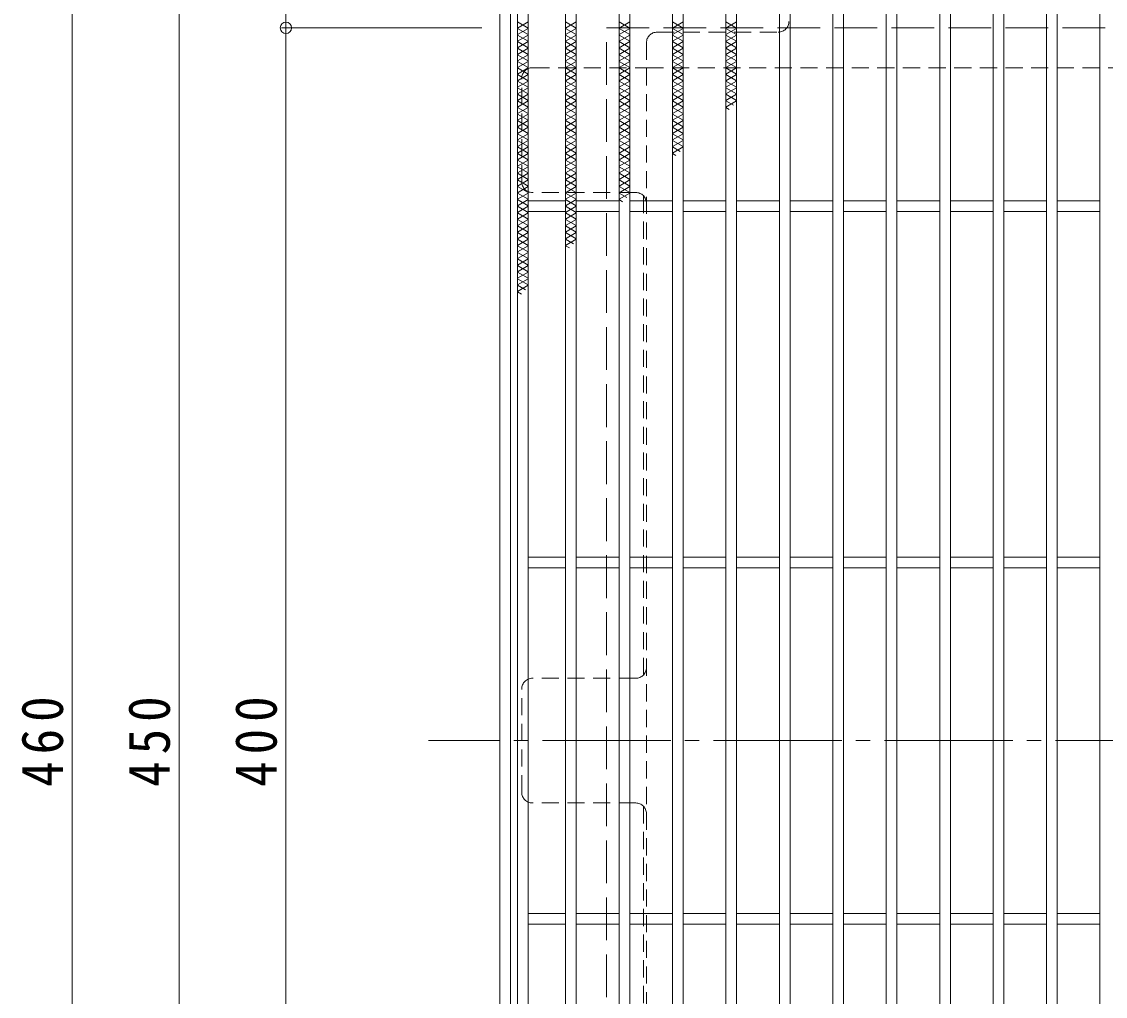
# Model space of a CAD drawing. Units: millimetres at full size, sheet at 1:4. Extents: x -859 to 1069, y -781 to 707.
# Drawn here: x -858.9 to -554.7, y 271.4 to 544.9 of the extents above; entities that cross this region are included whole.
import ezdxf

# ---------------------------------------------------------------- set-up
doc = ezdxf.new("R2010")
doc.units = ezdxf.units.MM
doc.header["$LTSCALE"] = 4
doc.header["$PDMODE"] = 32
doc.header["$PDSIZE"] = 3.2
for name, pattern in [('CHAIN2', [12, 9, -1, 1, -1]), ('DASHED1', [1.8, 1.2, -0.6]), ('DASHED3', [4, 3, -1])]:
    doc.linetypes.add(name, pattern=pattern)
for name, color, linetype, lineweight in [('A-1_躯体', 3, 'Continuous', 9), ('A-2_仕上', 3, 'Continuous', 9), ('A-4_その他', 7, 'Continuous', 9), ('A-7_ハッチ', 2, 'Continuous', 9), ('A-9_ｸｳﾁｮｳｷ', 6, 'Continuous', 9)]:
    doc.layers.add(name, color=color, linetype=linetype, lineweight=lineweight)
doc.styles.add('ＭＳ ゴシック', font='')
doc.styles.get('ＭＳ ゴシック').set_extended_font_data('MS Gothic')

msp = doc.modelspace()

# ---------------------------------------------------------------- linework, layer by layer
at = {"layer": 'A-1_躯体', "color": 2}
for p, q in [((-724.713, 113.162), (-724.713, 573.162)), ((-721.713, 116.162), (-721.713, 570.162))]:
    msp.add_line(p, q, dxfattribs=at)
at = {"layer": 'A-1_躯体', "color": 2, "linetype": 'DASHED3'}
for p, q in [((-694.713, 543.162), (-294.713, 543.162)), ((-694.713, 143.162), (-694.713, 543.162))]:
    msp.add_line(p, q, dxfattribs=at)
at = {"layer": 'A-2_仕上'}
for p, q in [((-719.713, 568.162), (-719.713, 118.162)), ((-716.713, 565.162), (-716.713, 121.162)), ((-706.213, 565.162), (-706.213, 121.162)), ((-703.213, 565.162), (-703.213, 121.162)), ((-691.213, 565.162), (-691.213, 121.162)), ((-688.213, 565.162), (-688.213, 121.162)), ((-676.213, 565.162), (-676.213, 121.162)), ((-673.213, 565.162), (-673.213, 121.162)), ((-661.213, 565.162), (-661.213, 121.162)), ((-658.213, 565.162), (-658.213, 121.162)), ((-646.213, 565.162), (-646.213, 121.162)), ((-643.213, 565.162), (-643.213, 121.162)), ((-631.213, 565.162), (-631.213, 121.162)), ((-628.213, 565.162), (-628.213, 121.162)), ((-616.213, 565.162), (-616.213, 121.162)), ((-613.213, 565.162), (-613.213, 121.162)), ((-601.213, 565.162), (-601.213, 121.162)), ((-598.213, 565.162), (-598.213, 121.162)), ((-586.213, 565.162), (-586.213, 121.162)), ((-583.213, 565.162), (-583.213, 121.162)), ((-571.213, 565.162), (-571.213, 121.162)), ((-568.213, 565.162), (-568.213, 121.162)), ((-556.213, 565.162), (-556.213, 121.162)), ((-706.213, 494.662), (-716.713, 494.662)), ((-691.213, 494.662), (-703.213, 494.662)), ((-676.213, 494.662), (-688.213, 494.662)), ((-661.213, 494.662), (-673.213, 494.662)), ((-646.213, 494.662), (-658.213, 494.662)), ((-631.213, 494.662), (-643.213, 494.662)), ((-616.213, 494.662), (-628.213, 494.662)), ((-601.213, 494.662), (-613.213, 494.662)), ((-586.213, 494.662), (-598.213, 494.662)), ((-571.213, 494.662), (-583.213, 494.662)), ((-556.213, 494.662), (-568.213, 494.662)), ((-706.213, 491.662), (-716.713, 491.662)), ((-691.213, 491.662), (-703.213, 491.662)), ((-676.213, 491.662), (-688.213, 491.662)), ((-661.213, 491.662), (-673.213, 491.662)), ((-646.213, 491.662), (-658.213, 491.662)), ((-631.213, 491.662), (-643.213, 491.662)), ((-616.213, 491.662), (-628.213, 491.662)), ((-601.213, 491.662), (-613.213, 491.662)), ((-586.213, 491.662), (-598.213, 491.662)), ((-571.213, 491.662), (-583.213, 491.662)), ((-556.213, 491.662), (-568.213, 491.662)), ((-706.213, 394.662), (-716.713, 394.662)), ((-691.213, 394.662), (-703.213, 394.662)), ((-676.213, 394.662), (-688.213, 394.662)), ((-661.213, 394.662), (-673.213, 394.662)), ((-646.213, 394.662), (-658.213, 394.662)), ((-631.213, 394.662), (-643.213, 394.662)), ((-616.213, 394.662), (-628.213, 394.662)), ((-601.213, 394.662), (-613.213, 394.662)), ((-586.213, 394.662), (-598.213, 394.662)), ((-571.213, 394.662), (-583.213, 394.662)), ((-556.213, 394.662), (-568.213, 394.662)), ((-706.213, 391.662), (-716.713, 391.662)), ((-691.213, 391.662), (-703.213, 391.662)), ((-676.213, 391.662), (-688.213, 391.662)), ((-661.213, 391.662), (-673.213, 391.662)), ((-646.213, 391.662), (-658.213, 391.662)), ((-631.213, 391.662), (-643.213, 391.662)), ((-616.213, 391.662), (-628.213, 391.662)), ((-601.213, 391.662), (-613.213, 391.662)), ((-586.213, 391.662), (-598.213, 391.662)), ((-571.213, 391.662), (-583.213, 391.662)), ((-556.213, 391.662), (-568.213, 391.662)), ((-706.213, 294.662), (-716.713, 294.662)), ((-691.213, 294.662), (-703.213, 294.662)), ((-676.213, 294.662), (-688.213, 294.662)), ((-661.213, 294.662), (-673.213, 294.662)), ((-646.213, 294.662), (-658.213, 294.662)), ((-631.213, 294.662), (-643.213, 294.662)), ((-616.213, 294.662), (-628.213, 294.662)), ((-601.213, 294.662), (-613.213, 294.662)), ((-586.213, 294.662), (-598.213, 294.662)), ((-571.213, 294.662), (-583.213, 294.662)), ((-556.213, 294.662), (-568.213, 294.662)), ((-706.213, 291.662), (-716.713, 291.662)), ((-691.213, 291.662), (-703.213, 291.662)), ((-676.213, 291.662), (-688.213, 291.662)), ((-661.213, 291.662), (-673.213, 291.662)), ((-646.213, 291.662), (-658.213, 291.662)), ((-631.213, 291.662), (-643.213, 291.662)), ((-616.213, 291.662), (-628.213, 291.662)), ((-601.213, 291.662), (-613.213, 291.662)), ((-586.213, 291.662), (-598.213, 291.662)), ((-571.213, 291.662), (-583.213, 291.662)), ((-556.213, 291.662), (-568.213, 291.662))]:
    msp.add_line(p, q, dxfattribs=at)
at = {"layer": 'A-4_その他'}
for p, q in [((-844.713, 573.162), (-844.713, 113.162)), ((-814.713, 568.162), (-814.713, 118.162)), ((-784.713, 543.162), (-784.713, 568.162)), ((-785.913, 543.162), (-729.713, 543.162)), ((-784.713, 543.162), (-784.713, 143.162))]:
    msp.add_line(p, q, dxfattribs=at)
msp.add_point((-784.713, 543.162), dxfattribs=at)
at = {"layer": 'A-7_ハッチ', "linetype": 'DASHED1'}
for p, q in [((-680.513, 541.966), (-646.512, 541.966)), ((-683.513, 538.966), (-683.513, 147.359)), ((-715.516, 531.966), (-683.513, 531.966)), ((-683.513, 531.966), (-305.913, 531.966)), ((-718.516, 499.965), (-718.516, 528.966)), ((-686.513, 496.965), (-715.516, 496.965)), ((-684.313, 496.004), (-684.313, 361.623)), ((-686.513, 360.663), (-715.516, 360.663)), ((-718.516, 328.662), (-718.516, 357.663)), ((-686.513, 325.662), (-715.516, 325.662)), ((-684.313, 190.32), (-684.313, 324.701))]:
    msp.add_line(p, q, dxfattribs=at)
at = {"layer": 'A-7_ハッチ', "linetype": 'CHAIN2'}
msp.add_line((-244.713, 343.162), (-744.713, 343.162), dxfattribs=at)
at = {"layer": 'A-7_ハッチ', "linetype": 'DASHED1'}
for centre, start, end in [((-646.512, 544.966), 270, 0), ((-680.513, 538.966), 90, 180), ((-715.516, 528.966), 90, 180), ((-715.516, 499.965), 180, 270), ((-686.513, 493.965), 0, 90), ((-686.513, 363.663), 270, 0), ((-715.516, 357.663), 90, 180), ((-715.516, 328.662), 180, 270), ((-686.513, 322.662), 0, 90)]:
    msp.add_arc(centre, 3, start, end, dxfattribs=at)
at = {"layer": 'A-9_ｸｳﾁｮｳｷ'}
for p, q in [((-719.713, 544.839), (-716.713, 543.107)), ((-716.713, 544.839), (-719.713, 543.107)), ((-706.213, 544.839), (-703.213, 543.107)), ((-703.213, 544.839), (-706.213, 543.107)), ((-691.213, 544.839), (-688.213, 543.107)), ((-688.213, 544.839), (-691.213, 543.107)), ((-676.213, 544.839), (-673.213, 543.107)), ((-673.213, 544.839), (-676.213, 543.107)), ((-661.213, 544.839), (-658.213, 543.107)), ((-658.213, 544.839), (-661.213, 543.107)), ((-716.713, 542.992), (-719.713, 541.26)), ((-719.713, 542.992), (-716.713, 541.26)), ((-703.213, 542.992), (-706.213, 541.26)), ((-706.213, 542.992), (-703.213, 541.26)), ((-688.213, 542.992), (-691.213, 541.26)), ((-691.213, 542.992), (-688.213, 541.26)), ((-673.213, 542.992), (-676.213, 541.26)), ((-676.213, 542.992), (-673.213, 541.26)), ((-658.213, 542.992), (-661.213, 541.26)), ((-661.213, 542.992), (-658.213, 541.26)), ((-716.713, 541.144), (-719.713, 539.412)), ((-719.713, 541.144), (-716.713, 539.412)), ((-716.713, 539.297), (-719.713, 537.564)), ((-719.713, 539.297), (-716.713, 537.565)), ((-703.213, 541.144), (-706.213, 539.412)), ((-706.213, 541.144), (-703.213, 539.412)), ((-703.213, 539.297), (-706.213, 537.564)), ((-706.213, 539.297), (-703.213, 537.565)), ((-688.213, 541.144), (-691.213, 539.412)), ((-691.213, 541.144), (-688.213, 539.412)), ((-688.213, 539.297), (-691.213, 537.564)), ((-691.213, 539.297), (-688.213, 537.565)), ((-673.213, 541.144), (-676.213, 539.412)), ((-676.213, 541.144), (-673.213, 539.412)), ((-673.213, 539.297), (-676.213, 537.564)), ((-676.213, 539.297), (-673.213, 537.565)), ((-658.213, 541.144), (-661.213, 539.412)), ((-661.213, 541.144), (-658.213, 539.412)), ((-658.213, 539.297), (-661.213, 537.564)), ((-661.213, 539.297), (-658.213, 537.565)), ((-716.713, 537.449), (-719.713, 535.717)), ((-719.713, 537.449), (-716.713, 535.717)), ((-716.713, 535.601), (-719.713, 533.869)), ((-719.713, 535.601), (-716.713, 533.869)), ((-703.213, 537.449), (-706.213, 535.717)), ((-706.213, 537.449), (-703.213, 535.717)), ((-703.213, 535.601), (-706.213, 533.869)), ((-706.213, 535.601), (-703.213, 533.869)), ((-688.213, 537.449), (-691.213, 535.717)), ((-691.213, 537.449), (-688.213, 535.717)), ((-688.213, 535.601), (-691.213, 533.869)), ((-691.213, 535.601), (-688.213, 533.869)), ((-673.213, 537.449), (-676.213, 535.717)), ((-676.213, 537.449), (-673.213, 535.717)), ((-673.213, 535.601), (-676.213, 533.869)), ((-676.213, 535.601), (-673.213, 533.869)), ((-658.213, 537.449), (-661.213, 535.717)), ((-661.213, 537.449), (-658.213, 535.717)), ((-658.213, 535.601), (-661.213, 533.869)), ((-661.213, 535.601), (-658.213, 533.869)), ((-716.713, 533.754), (-719.713, 532.022)), ((-719.713, 533.754), (-716.713, 532.022)), ((-703.213, 533.754), (-706.213, 532.022)), ((-706.213, 533.754), (-703.213, 532.022)), ((-688.213, 533.754), (-691.213, 532.022)), ((-691.213, 533.754), (-688.213, 532.022)), ((-673.213, 533.754), (-676.213, 532.022)), ((-676.213, 533.754), (-673.213, 532.022)), ((-658.213, 533.754), (-661.213, 532.022)), ((-661.213, 533.754), (-658.213, 532.022)), ((-716.713, 531.906), (-719.713, 530.174)), ((-719.713, 531.906), (-716.713, 530.174)), ((-716.713, 530.059), (-719.713, 528.326)), ((-719.713, 530.059), (-716.713, 528.327)), ((-703.213, 531.906), (-706.213, 530.174)), ((-706.213, 531.906), (-703.213, 530.174)), ((-703.213, 530.059), (-706.213, 528.326)), ((-706.213, 530.059), (-703.213, 528.327)), ((-688.213, 531.906), (-691.213, 530.174)), ((-691.213, 531.906), (-688.213, 530.174)), ((-688.213, 530.059), (-691.213, 528.326)), ((-691.213, 530.059), (-688.213, 528.327)), ((-673.213, 531.906), (-676.213, 530.174)), ((-676.213, 531.906), (-673.213, 530.174)), ((-673.213, 530.059), (-676.213, 528.326)), ((-676.213, 530.059), (-673.213, 528.327)), ((-658.213, 531.906), (-661.213, 530.174)), ((-661.213, 531.906), (-658.213, 530.174)), ((-658.213, 530.059), (-661.213, 528.326)), ((-661.213, 530.059), (-658.213, 528.327)), ((-716.713, 528.211), (-719.713, 526.479)), ((-719.713, 528.211), (-716.713, 526.479)), ((-716.713, 526.363), (-719.713, 524.631)), ((-719.713, 526.363), (-716.713, 524.631)), ((-703.213, 528.211), (-706.213, 526.479)), ((-706.213, 528.211), (-703.213, 526.479)), ((-703.213, 526.363), (-706.213, 524.631)), ((-706.213, 526.363), (-703.213, 524.631)), ((-688.213, 528.211), (-691.213, 526.479)), ((-691.213, 528.211), (-688.213, 526.479)), ((-688.213, 526.363), (-691.213, 524.631)), ((-691.213, 526.363), (-688.213, 524.631)), ((-673.213, 528.211), (-676.213, 526.479)), ((-676.213, 528.211), (-673.213, 526.479)), ((-673.213, 526.363), (-676.213, 524.631)), ((-676.213, 526.363), (-673.213, 524.631)), ((-658.213, 528.211), (-661.213, 526.479)), ((-661.213, 528.211), (-658.213, 526.479)), ((-658.213, 526.363), (-661.213, 524.631)), ((-661.213, 526.363), (-658.213, 524.631)), ((-716.713, 524.516), (-719.713, 522.784)), ((-719.713, 524.516), (-716.713, 522.784)), ((-703.213, 524.516), (-706.213, 522.784)), ((-706.213, 524.516), (-703.213, 522.784)), ((-688.213, 524.516), (-691.213, 522.784)), ((-691.213, 524.516), (-688.213, 522.784)), ((-673.213, 524.516), (-676.213, 522.784)), ((-676.213, 524.516), (-673.213, 522.784)), ((-658.213, 524.516), (-661.213, 522.784)), ((-661.213, 524.516), (-658.213, 522.784)), ((-716.713, 522.668), (-719.713, 520.936)), ((-719.713, 522.668), (-716.713, 520.936)), ((-716.713, 520.821), (-719.713, 519.089)), ((-719.713, 520.821), (-716.713, 519.089)), ((-703.213, 522.668), (-706.213, 520.936)), ((-706.213, 522.668), (-703.213, 520.936)), ((-703.213, 520.821), (-706.213, 519.089)), ((-706.213, 520.821), (-703.213, 519.089)), ((-688.213, 522.668), (-691.213, 520.936)), ((-691.213, 522.668), (-688.213, 520.936)), ((-688.213, 520.821), (-691.213, 519.089)), ((-691.213, 520.821), (-688.213, 519.089)), ((-673.213, 522.668), (-676.213, 520.936)), ((-676.213, 522.668), (-673.213, 520.936)), ((-673.213, 520.821), (-676.213, 519.089)), ((-676.213, 520.821), (-673.213, 519.089)), ((-658.213, 522.668), (-661.213, 520.936)), ((-661.213, 522.668), (-659.113, 521.456)), ((-661.213, 520.821), (-660.285, 520.285)), ((-716.713, 518.973), (-719.713, 517.241)), ((-719.713, 518.973), (-716.713, 517.241)), ((-716.713, 517.125), (-719.713, 515.393)), ((-719.713, 517.125), (-716.713, 515.393)), ((-703.213, 518.973), (-706.213, 517.241)), ((-706.213, 518.973), (-703.213, 517.241)), ((-703.213, 517.125), (-706.213, 515.393)), ((-706.213, 517.125), (-703.213, 515.393)), ((-688.213, 518.973), (-691.213, 517.241)), ((-691.213, 518.973), (-688.213, 517.241)), ((-688.213, 517.125), (-691.213, 515.393)), ((-691.213, 517.125), (-688.213, 515.393)), ((-673.213, 518.973), (-676.213, 517.241)), ((-676.213, 518.973), (-673.213, 517.241)), ((-673.213, 517.125), (-676.213, 515.393)), ((-676.213, 517.125), (-673.213, 515.393)), ((-716.713, 515.278), (-719.713, 513.546)), ((-719.713, 515.278), (-716.713, 513.546)), ((-703.213, 515.278), (-706.213, 513.546)), ((-706.213, 515.278), (-703.213, 513.546)), ((-688.213, 515.278), (-691.213, 513.546)), ((-691.213, 515.278), (-688.213, 513.546)), ((-673.213, 515.278), (-676.213, 513.546)), ((-676.213, 515.278), (-673.213, 513.546)), ((-716.713, 513.43), (-719.713, 511.698)), ((-719.713, 513.43), (-716.713, 511.698)), ((-716.713, 511.583), (-719.713, 509.851)), ((-719.713, 511.583), (-716.713, 509.851)), ((-703.213, 513.43), (-706.213, 511.698)), ((-706.213, 513.43), (-703.213, 511.698)), ((-703.213, 511.583), (-706.213, 509.851)), ((-706.213, 511.583), (-703.213, 509.851)), ((-688.213, 513.43), (-691.213, 511.698)), ((-691.213, 513.43), (-688.213, 511.698)), ((-688.213, 511.583), (-691.213, 509.851)), ((-691.213, 511.583), (-688.213, 509.851)), ((-673.213, 513.43), (-676.213, 511.698)), ((-676.213, 513.43), (-673.213, 511.698)), ((-673.213, 511.583), (-676.213, 509.851)), ((-676.213, 511.583), (-673.213, 509.851)), ((-716.713, 509.735), (-719.713, 508.003)), ((-719.713, 509.735), (-716.713, 508.003)), ((-703.213, 509.735), (-706.213, 508.003)), ((-706.213, 509.735), (-703.213, 508.003)), ((-688.213, 509.735), (-691.213, 508.003)), ((-691.213, 509.735), (-688.213, 508.003)), ((-673.213, 509.735), (-676.213, 508.003)), ((-676.213, 509.735), (-674.071, 508.498)), ((-716.713, 507.887), (-719.713, 506.155)), ((-719.713, 507.887), (-716.713, 506.155)), ((-716.713, 506.04), (-719.713, 504.308)), ((-719.713, 506.04), (-716.713, 504.308)), ((-703.213, 507.887), (-706.213, 506.155)), ((-706.213, 507.887), (-703.213, 506.155)), ((-703.213, 506.04), (-706.213, 504.308)), ((-706.213, 506.04), (-703.213, 504.308)), ((-688.213, 507.887), (-691.213, 506.155)), ((-691.213, 507.887), (-688.213, 506.155)), ((-688.213, 506.04), (-691.213, 504.308)), ((-691.213, 506.04), (-688.213, 504.308)), ((-676.213, 507.887), (-675.242, 507.327)), ((-716.713, 504.192), (-719.713, 502.46)), ((-719.713, 504.192), (-716.713, 502.46)), ((-716.713, 502.345), (-719.713, 500.613)), ((-719.713, 502.345), (-716.713, 500.613)), ((-703.213, 504.192), (-706.213, 502.46)), ((-706.213, 504.192), (-703.213, 502.46)), ((-703.213, 502.345), (-706.213, 500.613)), ((-706.213, 502.345), (-703.213, 500.613)), ((-688.213, 504.192), (-691.213, 502.46)), ((-691.213, 504.192), (-688.213, 502.46)), ((-688.213, 502.345), (-691.213, 500.613)), ((-691.213, 502.345), (-688.213, 500.613)), ((-716.713, 500.497), (-719.713, 498.765)), ((-719.713, 500.497), (-716.713, 498.765)), ((-703.213, 500.497), (-706.213, 498.765)), ((-706.213, 500.497), (-703.213, 498.765)), ((-688.213, 500.497), (-691.213, 498.765)), ((-691.213, 500.497), (-688.213, 498.765)), ((-716.713, 498.65), (-719.713, 496.917)), ((-719.713, 498.65), (-716.713, 496.918)), ((-716.713, 496.802), (-719.713, 495.07)), ((-719.713, 496.802), (-716.713, 495.07)), ((-703.213, 498.65), (-706.213, 496.917)), ((-706.213, 498.65), (-703.213, 496.918)), ((-703.213, 496.802), (-706.213, 495.07)), ((-706.213, 496.802), (-703.213, 495.07)), ((-688.213, 498.65), (-691.213, 496.917)), ((-691.213, 498.65), (-688.213, 496.918)), ((-688.213, 496.802), (-691.213, 495.07)), ((-691.213, 496.802), (-689.029, 495.541)), ((-716.713, 494.954), (-719.713, 493.222)), ((-719.713, 494.954), (-716.713, 493.222)), ((-716.713, 493.107), (-719.713, 491.375)), ((-719.713, 493.107), (-716.713, 491.375)), ((-703.213, 494.954), (-706.213, 493.222)), ((-706.213, 494.954), (-703.213, 493.222)), ((-703.213, 493.107), (-706.213, 491.375)), ((-706.213, 493.107), (-703.213, 491.375)), ((-691.213, 494.954), (-690.2, 494.369)), ((-716.713, 491.259), (-719.713, 489.527)), ((-719.713, 491.259), (-716.713, 489.527)), ((-703.213, 491.259), (-706.213, 489.527)), ((-706.213, 491.259), (-703.213, 489.527)), ((-716.713, 489.412), (-719.713, 487.679)), ((-719.713, 489.412), (-716.713, 487.68)), ((-716.713, 487.564), (-719.713, 485.832)), ((-719.713, 487.564), (-716.713, 485.832)), ((-703.213, 489.412), (-706.213, 487.679)), ((-706.213, 489.412), (-703.213, 487.68)), ((-703.213, 487.564), (-706.213, 485.832)), ((-706.213, 487.564), (-703.213, 485.832)), ((-716.713, 485.716), (-719.713, 483.984)), ((-719.713, 485.716), (-716.713, 483.984)), ((-716.713, 483.869), (-719.713, 482.137)), ((-719.713, 483.869), (-716.713, 482.137)), ((-703.213, 485.716), (-706.213, 483.984)), ((-706.213, 485.716), (-703.213, 483.984)), ((-703.213, 483.869), (-706.213, 482.137)), ((-706.213, 483.869), (-703.986, 482.583)), ((-716.713, 482.021), (-719.713, 480.289)), ((-719.713, 482.021), (-716.713, 480.289)), ((-706.213, 482.021), (-705.158, 481.412)), ((-716.713, 480.174), (-719.713, 478.441)), ((-719.713, 480.174), (-716.713, 478.442)), ((-716.713, 478.326), (-719.713, 476.594)), ((-719.713, 478.326), (-716.713, 476.594)), ((-716.713, 476.478), (-719.713, 474.746)), ((-719.713, 476.478), (-716.713, 474.746)), ((-716.713, 474.631), (-719.713, 472.899)), ((-719.713, 474.631), (-716.713, 472.899)), ((-716.713, 472.783), (-719.713, 471.051)), ((-719.713, 472.783), (-716.713, 471.051)), ((-716.713, 470.936), (-719.713, 469.204)), ((-719.713, 470.936), (-717.444, 469.625)), ((-719.713, 469.088), (-718.615, 468.454))]:
    msp.add_line(p, q, dxfattribs=at)

# ---------------------------------------------------------------- texts
at = {"layer": 'A-4_その他', "color": 2, "char_height": 11.73, "attachment_point": 7, "rotation": 90, "style": 'ＭＳ ゴシック'}
for s, insert in [('\\T1.27;\\W0.9;460', (-847.113, 330.162)), ('\\T1.27;\\W0.9;450', (-817.113, 330.162)), ('\\T1.27;\\W0.9;400', (-787.113, 330.162))]:
    msp.add_mtext(s, dxfattribs=dict(at, insert=insert))

doc.saveas('drawing.dxf')
